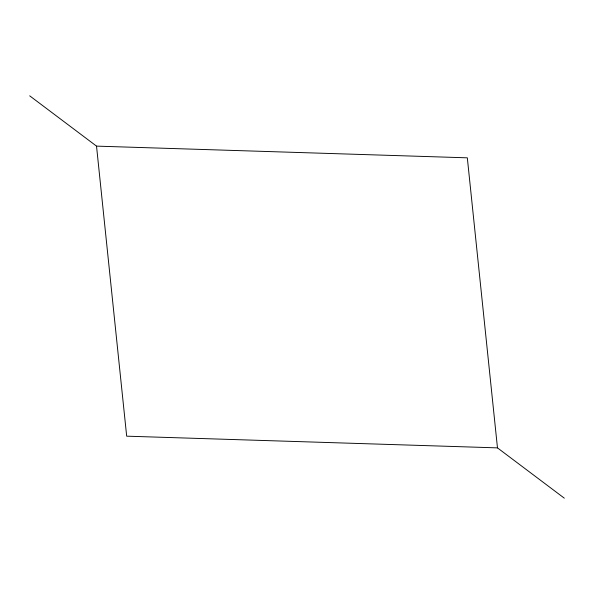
<?xml version="1.0" encoding="UTF-8"?>
<svg xmlns="http://www.w3.org/2000/svg" width="594" height="594" viewBox="0 0 594 594"><rect width="100%" height="100%" fill="white"/><g stroke="black" fill="none" stroke-linecap="round" stroke-linejoin="round"><path stroke-width="0.89" d="M29.7 95.834L96.525 146.124L467.322 157.826L497.475 447.876L564.3 498.166M497.475 447.876L126.678 436.174L96.525 146.124"/></g></svg>
